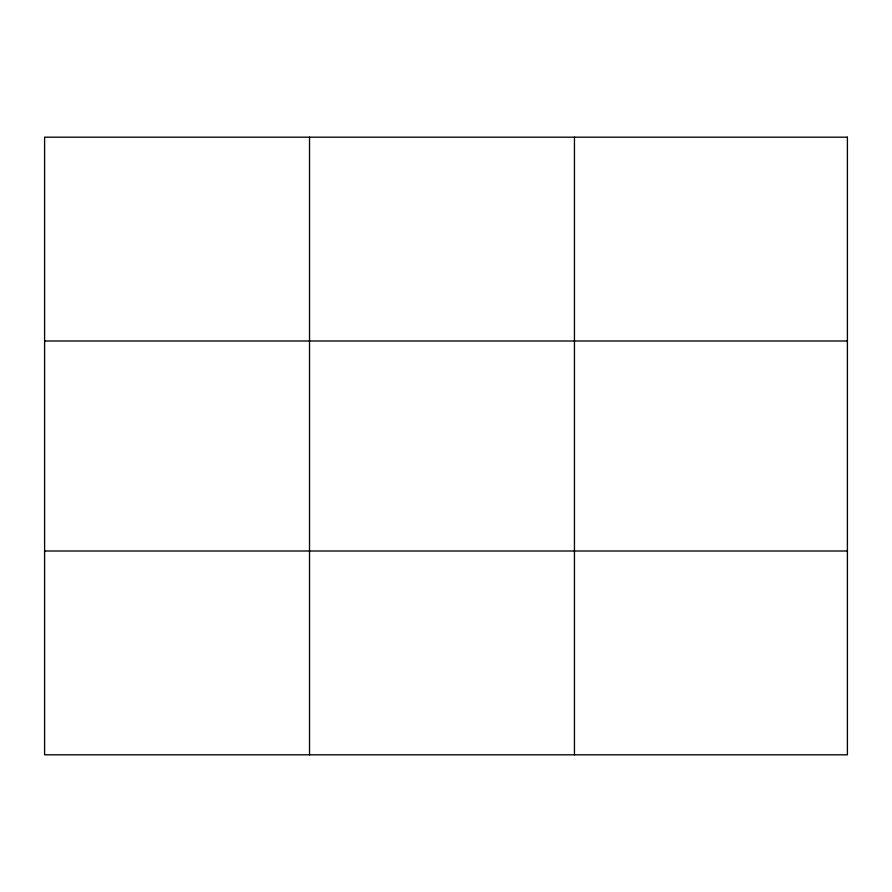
<?xml version="1.0" encoding="UTF-8"?>
<svg xmlns="http://www.w3.org/2000/svg" width="892" height="892" viewBox="0 0 892 892"><rect width="100%" height="100%" fill="white"/><g stroke="black" fill="none" stroke-linecap="round" stroke-linejoin="round"><path stroke-width="1.34" d="M309.524 137.19L309.524 754.81M574.448 137.19L574.448 754.81M44.6 341L847.4 341M44.6 551L847.4 551M847.4 137.19L847.4 754.81L44.6 754.81L44.6 137.19L847.4 137.19"/></g></svg>
